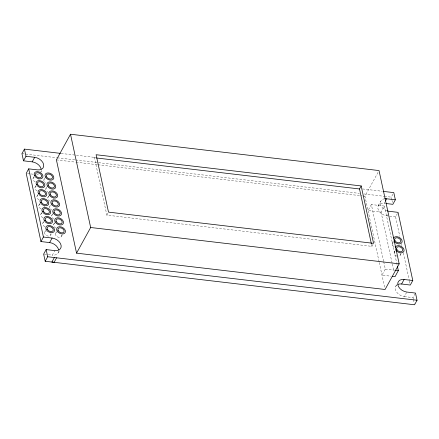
<?xml version="1.0" encoding="UTF-8"?>
<svg xmlns="http://www.w3.org/2000/svg" width="439" height="439" viewBox="0 0 439 439"><rect width="100%" height="100%" fill="white"/><g stroke="black" fill="none" stroke-linecap="round" stroke-linejoin="round"><path stroke-width="0.33" stroke-dasharray="2.19 1.65" d="M33.101 178.333L34.033 176.637M40.811 172.033L41.431 170.903M35.038 187.305L35.971 185.609M43.966 179.617L44.899 177.916M36.975 196.271L37.908 194.576M45.903 188.583L46.836 186.888M38.917 205.243L39.85 203.542M47.84 197.55L48.773 195.854M40.854 214.21L41.787 212.514M49.777 206.522L50.403 205.392M42.792 223.177L43.724 221.481M51.714 215.489L52.647 213.793M44.729 232.149L45.661 230.448M53.651 224.455L54.584 222.76M50.655 235.035L51.275 233.899M373.024 244.353L371.921 246.361L106.847 215.143L94.451 157.744L95.554 155.73M55.588 233.427L56.521 231.732M61.52 236.314L62.453 234.613M48.334 254.658L52.345 255.13L54.831 250.609M58.25 252.771L59.495 250.504M106.847 215.143L108.23 212.63M379.104 261.825L364.93 196.217L378.374 171.764M371.35 204.53L368.03 210.566L381.068 212.097L384.388 206.067L371.35 204.53L383.576 261.117M378.264 205.661L380.75 201.139M397.443 213.486L395.577 216.877L386.885 215.856A8.253 5.636 28.8 0 1 377.924 208.684A8.253 5.636 28.8 0 1 384.169 203.301L384.794 202.165M391.873 199.756L391.314 197.149L393.799 192.622M386.885 215.856L387.505 214.726M392.351 243.244L393.596 240.984M394.288 252.211L395.221 250.515M383.719 261.781L385.299 269.102L381.979 275.138L391.105 276.213M400.099 255.344L401.032 253.649M395.704 286.382L396.636 284.681M396.631 285.224A8.253 5.636 28.8 0 0 396.461 291.869A8.253 5.636 28.8 0 0 404.319 296.572L406.81 292.045M413.297 298.899L413.011 297.598L415.503 293.071M61.169 153.441L95.181 157.447M362.51 188.935L382.237 191.261M94.451 157.744L95.806 157.903M21.95 153.645L56.642 157.727M57.322 157.81L75.009 159.889M75.689 159.972L359.343 193.379M364.101 193.945L383.829 196.266M384.509 196.348L391.314 197.149M56.406 159.873L75.475 162.123M76.156 162.2L97.271 164.685M97.952 164.768L362.208 195.893M362.888 195.975L364.93 196.217M384.169 203.301L385.508 203.455M27.547 173.531L30.225 173.844M30.895 173.926L33.567 174.239M385.299 269.102L394.425 270.177M44.323 254.186L47.664 254.582M404.319 296.572L413.011 297.598M392.016 200.409L392.439 202.368M395.577 216.877L399.759 236.259M401.493 244.276L401.784 245.615M403.37 252.963L409.291 280.362M409.433 281.031L410.158 284.373M413.434 299.552L414.279 303.464M384.388 206.067L396.609 262.648M396.752 263.318L397.185 265.315M381.068 212.097L392.142 263.362M392.285 264.026L393.865 271.346M379.252 262.489L384.657 287.529M371.487 244.358L371.921 246.361M58.683 251.344A8.253 5.641 28.8 0 1 52.345 255.13M38.522 174.003A8.253 5.636 28.8 0 1 36.827 174.415M41.244 170.606A8.253 5.636 28.8 0 1 41.014 171.583M35.191 181.867A3.303 2.255 28.8 0 1 32.991 179.244A3.303 2.255 28.8 0 1 34.588 177.285M38.78 179.321A3.303 2.255 28.8 0 1 39.071 179.985M46.057 183.145A3.303 2.255 28.8 0 1 45.316 182.701M44.218 181.51A3.303 2.255 28.8 0 1 45.453 178.563M37.128 190.833A3.303 2.255 28.8 0 1 34.933 188.21A3.303 2.255 28.8 0 1 36.525 186.251M48.789 192.414A3.303 2.255 28.8 0 1 45.865 189.818A3.303 2.255 28.8 0 1 47.39 187.53M39.066 199.8A3.303 2.255 28.8 0 1 37.809 195.421M49.931 201.078A3.303 2.255 28.8 0 1 47.73 198.461A3.303 2.255 28.8 0 1 49.327 196.502M53.52 198.538A3.303 2.255 28.8 0 1 53.81 199.202M41.003 208.772A3.303 2.255 28.8 0 1 38.808 206.149A3.303 2.255 28.8 0 1 40.399 204.19M44.591 206.231A3.303 2.255 28.8 0 1 44.882 206.89M51.868 210.051A3.303 2.255 28.8 0 1 50.501 209.046M50.03 208.421A3.303 2.255 28.8 0 1 51.264 205.468M53.805 219.017A3.303 2.255 28.8 0 1 52.548 214.638M42.94 217.739A3.303 2.255 28.8 0 1 40.745 215.115A3.303 2.255 28.8 0 1 42.336 213.156M44.877 226.705A3.303 2.255 28.8 0 1 43.626 222.326M55.742 227.989A3.303 2.255 28.8 0 1 53.547 225.366A3.303 2.255 28.8 0 1 55.138 223.407M50.694 233.795A3.303 2.255 28.8 0 1 48.674 236.127A3.303 2.255 28.8 0 1 44.86 233.828A3.303 2.255 28.8 0 1 46.216 231.095M61.559 235.074A3.303 2.255 28.8 0 1 59.539 237.406A3.303 2.255 28.8 0 1 55.72 235.106A3.303 2.255 28.8 0 1 57.075 232.374M399.989 253.473A3.303 2.255 28.8 0 1 398.508 256.299M396.933 256.113A3.303 2.255 28.8 0 1 394.249 253.753A3.303 2.255 28.8 0 1 395.204 251.426M394.206 246.806A3.303 2.255 28.8 0 1 393.267 242.454M386.858 210.709A8.253 5.636 28.8 0 1 380.426 204.223A8.253 5.636 28.8 0 1 384.141 198.845"/><path stroke-width="0.66" d="M60.489 153.365L24.436 149.117L21.95 153.645L23.497 160.817L32.19 161.843A8.253 5.636 28.8 0 1 41.151 169.015M23.497 160.817L25.989 156.289L24.436 149.117M32.19 161.843L34.681 157.316A8.253 5.636 28.8 0 1 43.642 164.488A8.253 5.636 28.8 0 1 37.392 169.871L28.7 168.845L26.214 173.372L40.942 241.554L49.634 242.575A8.253 5.641 28.8 0 1 58.596 249.747M70.503 134.23L56.406 159.873L76.556 253.149L385.08 289.488L399.183 263.844L379.033 170.568L70.503 134.23L90.653 227.501L76.556 253.149M40.942 241.554L43.428 237.027L28.7 168.845M49.634 242.575L52.12 238.048A8.253 5.641 28.8 0 1 61.081 245.225A8.253 5.641 28.8 0 1 54.831 250.609L46.144 249.582L43.653 254.11L45.201 261.265L414.564 304.77L417.05 300.243L415.503 293.071L406.81 292.045A8.253 5.636 28.8 0 1 397.849 284.873A8.253 5.636 28.8 0 1 404.099 279.489L412.786 280.516L398.063 212.355L389.371 211.329A8.253 5.636 28.8 0 1 387.357 210.885M45.201 261.265L47.686 256.738L46.144 249.582M56.609 257.808L54.359 257.55L51.873 262.078L54.118 262.335L56.609 257.808L417.05 300.243M371.345 243.694L359.519 188.962L361.176 185.949L96.108 154.726L108.504 212.125L373.578 243.349L361.176 185.949M385.415 201.035L386.66 198.774L395.352 199.8L393.799 192.622L383.598 191.42M395.352 199.8L392.861 204.322L386.177 203.537M397.471 266.643L398.338 270.638L395.018 276.674L392.411 276.367M397.986 284.412A8.253 5.636 28.8 0 1 401.608 284.017L404.099 279.489M412.786 280.516L410.3 285.043L401.608 284.017M96.487 157.985L359.519 188.962M25.989 156.289L34.681 157.316M90.653 227.501L399.183 263.844M395.078 270.254L398.338 270.638M43.428 237.027L52.12 238.048M47.686 256.738L54.359 257.55M393.596 238.048A4.714 3.221 28.8 0 1 399.945 237.867A4.714 3.221 28.8 0 1 401.131 243.36A4.714 3.221 28.8 0 1 394.37 241.637M395.287 247.832A4.714 3.221 28.8 0 1 401.537 246.608A4.714 3.221 28.8 0 1 402.81 252.485A4.714 3.221 28.8 0 1 395.687 249.687M384.74 198.757A8.253 5.636 28.8 0 1 386.66 198.774M394.946 240.588A3.303 2.255 28.8 0 0 400.28 242.312A3.303 2.255 28.8 0 0 398.008 237.954A3.303 2.255 28.8 0 0 394.946 240.588M396.883 249.555A3.303 2.255 28.8 0 0 402.217 251.284A3.303 2.255 28.8 0 0 399.945 246.921A3.303 2.255 28.8 0 0 396.883 249.555M35.839 175.71A3.303 2.255 28.8 0 0 41.189 177.186A3.303 2.255 28.8 0 0 38.632 172.862A3.303 2.255 28.8 0 0 35.839 175.71M37.776 184.676A3.303 2.255 28.8 0 0 43.126 186.152A3.303 2.255 28.8 0 0 40.569 181.834A3.303 2.255 28.8 0 0 37.776 184.676M39.713 193.643A3.303 2.255 28.8 0 0 45.063 195.125A3.303 2.255 28.8 0 0 42.506 190.8A3.303 2.255 28.8 0 0 39.713 193.643M41.65 202.615A3.303 2.255 28.8 0 0 47 204.091A3.303 2.255 28.8 0 0 44.443 199.767A3.303 2.255 28.8 0 0 41.65 202.615M43.593 211.582A3.303 2.255 28.8 0 0 48.938 213.058A3.303 2.255 28.8 0 0 46.38 208.739A3.303 2.255 28.8 0 0 43.593 211.582M45.53 220.548A3.303 2.255 28.8 0 0 50.88 222.03A3.303 2.255 28.8 0 0 48.317 217.706A3.303 2.255 28.8 0 0 45.53 220.548M47.467 229.52A3.303 2.255 28.8 0 0 52.817 230.996A3.303 2.255 28.8 0 0 50.255 226.678A3.303 2.255 28.8 0 0 47.467 229.52M46.704 176.988A3.303 2.255 28.8 0 0 52.054 178.464A3.303 2.255 28.8 0 0 49.497 174.146A3.303 2.255 28.8 0 0 46.704 176.988M48.641 185.955A3.303 2.255 28.8 0 0 53.992 187.437A3.303 2.255 28.8 0 0 51.434 183.112A3.303 2.255 28.8 0 0 48.641 185.955M50.578 194.921A3.303 2.255 28.8 0 0 55.929 196.403A3.303 2.255 28.8 0 0 53.371 192.079A3.303 2.255 28.8 0 0 50.578 194.921M52.515 203.894A3.303 2.255 28.8 0 0 57.866 205.37A3.303 2.255 28.8 0 0 55.309 201.051A3.303 2.255 28.8 0 0 52.515 203.894M54.452 212.86A3.303 2.255 28.8 0 0 59.803 214.342A3.303 2.255 28.8 0 0 57.246 210.018A3.303 2.255 28.8 0 0 54.452 212.86M56.39 221.832A3.303 2.255 28.8 0 0 61.74 223.308A3.303 2.255 28.8 0 0 59.183 218.984A3.303 2.255 28.8 0 0 56.39 221.832M58.327 230.799A3.303 2.255 28.8 0 0 63.677 232.275A3.303 2.255 28.8 0 0 61.12 227.956A3.303 2.255 28.8 0 0 58.327 230.799M34.555 175.677A4.714 3.221 28.8 0 0 42.166 178.157A4.714 3.221 28.8 0 0 38.939 171.923A4.714 3.221 28.8 0 0 34.555 175.677M36.492 184.643A4.714 3.221 28.8 0 0 44.103 187.124A4.714 3.221 28.8 0 0 40.876 180.89A4.714 3.221 28.8 0 0 36.492 184.643M38.429 193.615A4.714 3.221 28.8 0 0 46.046 196.096A4.714 3.221 28.8 0 0 42.819 189.862A4.714 3.221 28.8 0 0 38.429 193.615M40.366 202.582A4.714 3.221 28.8 0 0 47.983 205.062A4.714 3.221 28.8 0 0 44.756 198.829A4.714 3.221 28.8 0 0 40.366 202.582M42.303 211.554A4.714 3.221 28.8 0 0 49.92 214.029A4.714 3.221 28.8 0 0 46.693 207.795A4.714 3.221 28.8 0 0 42.303 211.554M44.24 220.521A4.714 3.221 28.8 0 0 51.857 223.001A4.714 3.221 28.8 0 0 48.63 216.767A4.714 3.221 28.8 0 0 44.24 220.521M46.177 229.487A4.714 3.221 28.8 0 0 53.794 231.968A4.714 3.221 28.8 0 0 50.567 225.734A4.714 3.221 28.8 0 0 46.177 229.487M45.469 177.054A4.714 3.221 28.8 0 0 53.103 179.375A4.714 3.221 28.8 0 0 49.684 173.164A4.714 3.221 28.8 0 0 45.469 177.054M47.407 186.026A4.714 3.221 28.8 0 0 55.04 188.342A4.714 3.221 28.8 0 0 51.621 182.136A4.714 3.221 28.8 0 0 47.407 186.026M49.344 194.993A4.714 3.221 28.8 0 0 56.977 197.314A4.714 3.221 28.8 0 0 53.558 191.102A4.714 3.221 28.8 0 0 49.344 194.993M51.281 203.965A4.714 3.221 28.8 0 0 58.914 206.281A4.714 3.221 28.8 0 0 55.495 200.069A4.714 3.221 28.8 0 0 51.281 203.965M53.218 212.931A4.714 3.221 28.8 0 0 60.851 215.247A4.714 3.221 28.8 0 0 57.432 209.041A4.714 3.221 28.8 0 0 53.218 212.931M55.155 221.898A4.714 3.221 28.8 0 0 62.788 224.219A4.714 3.221 28.8 0 0 59.369 218.007A4.714 3.221 28.8 0 0 55.155 221.898M57.092 230.87A4.714 3.221 28.8 0 0 64.725 233.186A4.714 3.221 28.8 0 0 61.306 226.974A4.714 3.221 28.8 0 0 57.092 230.87"/></g></svg>
